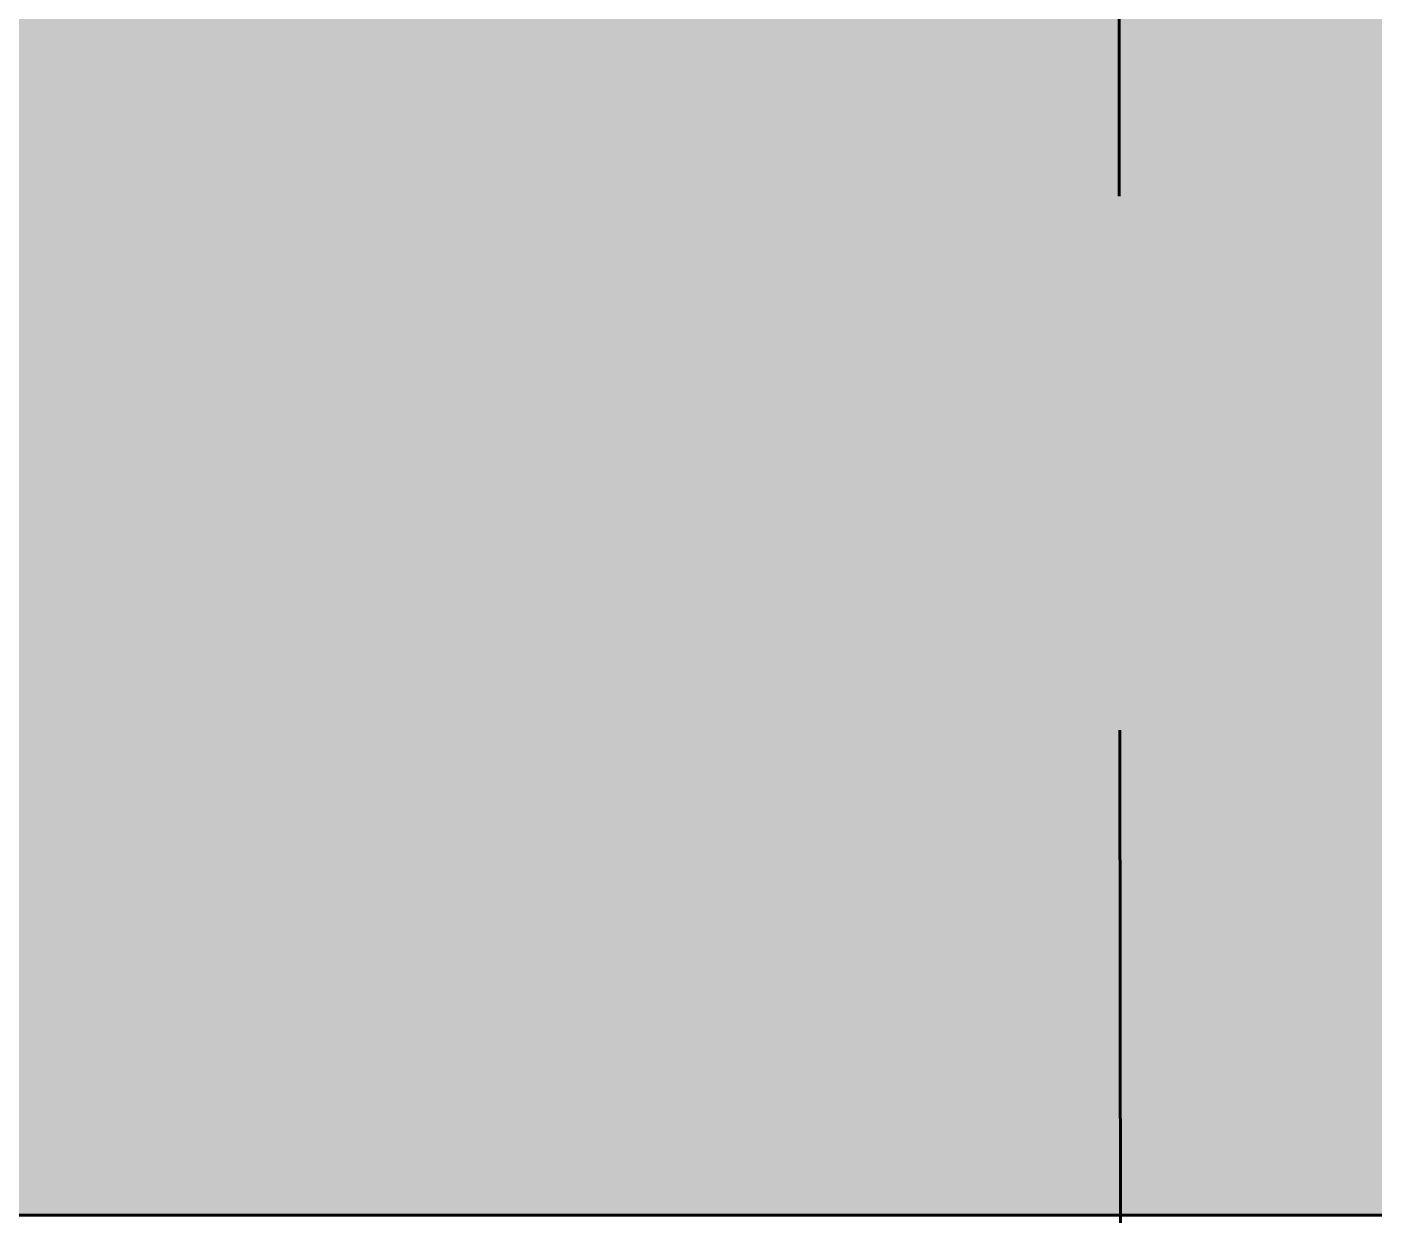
# Model space of a CAD drawing. Header units: inches. Extents: x -4169 to -1846, y 9706 to 12377.
# Drawn here: x -3831.8986 to -3831.5833, y 10390.8269 to 10391.105 of the extents above; entities that cross this region are included whole.
import ezdxf

# ---------------------------------------------------------------- set-up
doc = ezdxf.new("R2010")
doc.units = ezdxf.units.IN
doc.header["$MEASUREMENT"] = 0
doc.linetypes.add('Aligning Line 1_8_', pattern=[0.25, 0.125, -0.125])
doc.linetypes.add('Double Dash 3_8_', pattern=[1, 0.375, -0.125, 0.125, -0.125, 0.125, -0.125])
for name, color, linetype, lineweight in [('0-1', 7, 'Continuous', 5), ('0-2', 90, 'Continuous', 18), ('0-3', 147, 'Aligning Line 1_8_', 9), ('A-GENM-3', 50, 'Continuous', 60), ('A-GENM-7', 253, 'Continuous', 9), ('C-PROP-LINE-1', 50, 'Double Dash 3_8_', 60)]:
    doc.layers.add(name, color=color, linetype=linetype, lineweight=lineweight)

# ---------------------------------------------------------------- blocks, each defined once
blk = doc.blocks.new('V-Series_EWC4_SPVU_RFA_2015 - 2ND AND 3RD FLOOR-2226480-ENLARGED RCP - 3RD FLOOR PLAN')
at = {"layer": 'A-GENM-7'}
blk.add_hatch(color=256, dxfattribs=at).paths.add_polyline_path([(-3488.36124, 12087.4019), (-3487.92374, 12087.4019), (-3487.92374, 12109.7144), (-3488.36124, 12109.7144), (-3488.36124, 12115.8394), (-3515.36124, 12115.8394), (-3515.36124, 12109.7144), (-3515.79874, 12109.7144), (-3515.79874, 12087.4019), (-3515.36124, 12087.4019), (-3515.36124, 12092.3248), (-3488.36124, 12092.3248), (-3488.36124, 12088.05567)], flags=0)
at = {"layer": 'A-GENM-3'}
blk.add_line((-3488.36124, 12087.4019), (-3488.36124, 12092.3248), dxfattribs=at)
blk = doc.blocks.new('Family - ___-1878392-ENLARGED RCP - 3RD FLOOR PLAN')
at = {"layer": 'C-PROP-LINE-1'}
blk.add_line((-3833.41046, 12088.68951), (-3830.99429, 9768.08086), dxfattribs=at)
blk = doc.blocks.new('CTR - 1st Phase - Shell_rvt-1-ENLARGED RCP - 3RD FLOOR PLAN')
at = {"layer": '0-2', "rotation": 90.00000000000007}
blk.add_blockref('V-Series_EWC4_SPVU_RFA_2015 - 2ND AND 3RD FLOOR-2226480-ENLARGED RCP - 3RD FLOOR PLAN', (8257.86566, 13879.18813), dxfattribs=at)
at = {"layer": '0-3'}
blk.add_blockref('Family - ___-1878392-ENLARGED RCP - 3RD FLOOR PLAN', (0, 0), dxfattribs=at)

msp = doc.modelspace()

# ---------------------------------------------------------------- block references
at = {"layer": '0-1'}
msp.add_blockref('CTR - 1st Phase - Shell_rvt-1-ENLARGED RCP - 3RD FLOOR PLAN', (0, 0), dxfattribs=at)

doc.saveas('drawing.dxf')
